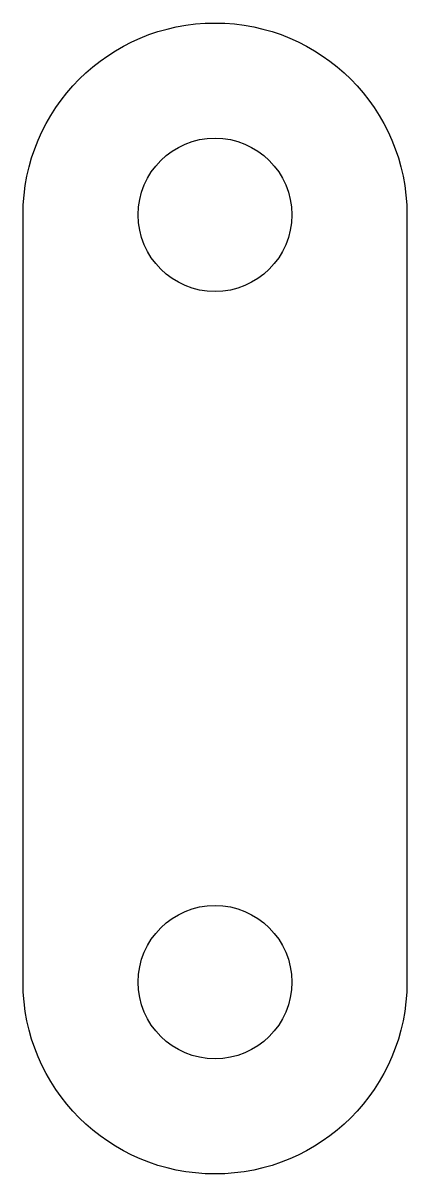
# Model space of a CAD drawing. Header units: millimetres. Extents: x 12.5 to 20.5, y 12.5 to 36.5.
import ezdxf

# ---------------------------------------------------------------- set-up
doc = ezdxf.new("R2010")
doc.units = ezdxf.units.MM
doc.layers.get('0').update_dxf_attribs({"linetype": 'CONTINUOUS'})

msp = doc.modelspace()

# ---------------------------------------------------------------- linework, layer by layer
msp.add_lwpolyline([(20.5, 32.52), (20.5, 16.52, -1), (12.5, 16.52), (12.5, 32.52, -1)], format="xyb", close=True)
for centre in [(16.5, 32.52), (16.5, 16.52)]:
    msp.add_circle(centre, 1.6)

doc.saveas('drawing.dxf')
